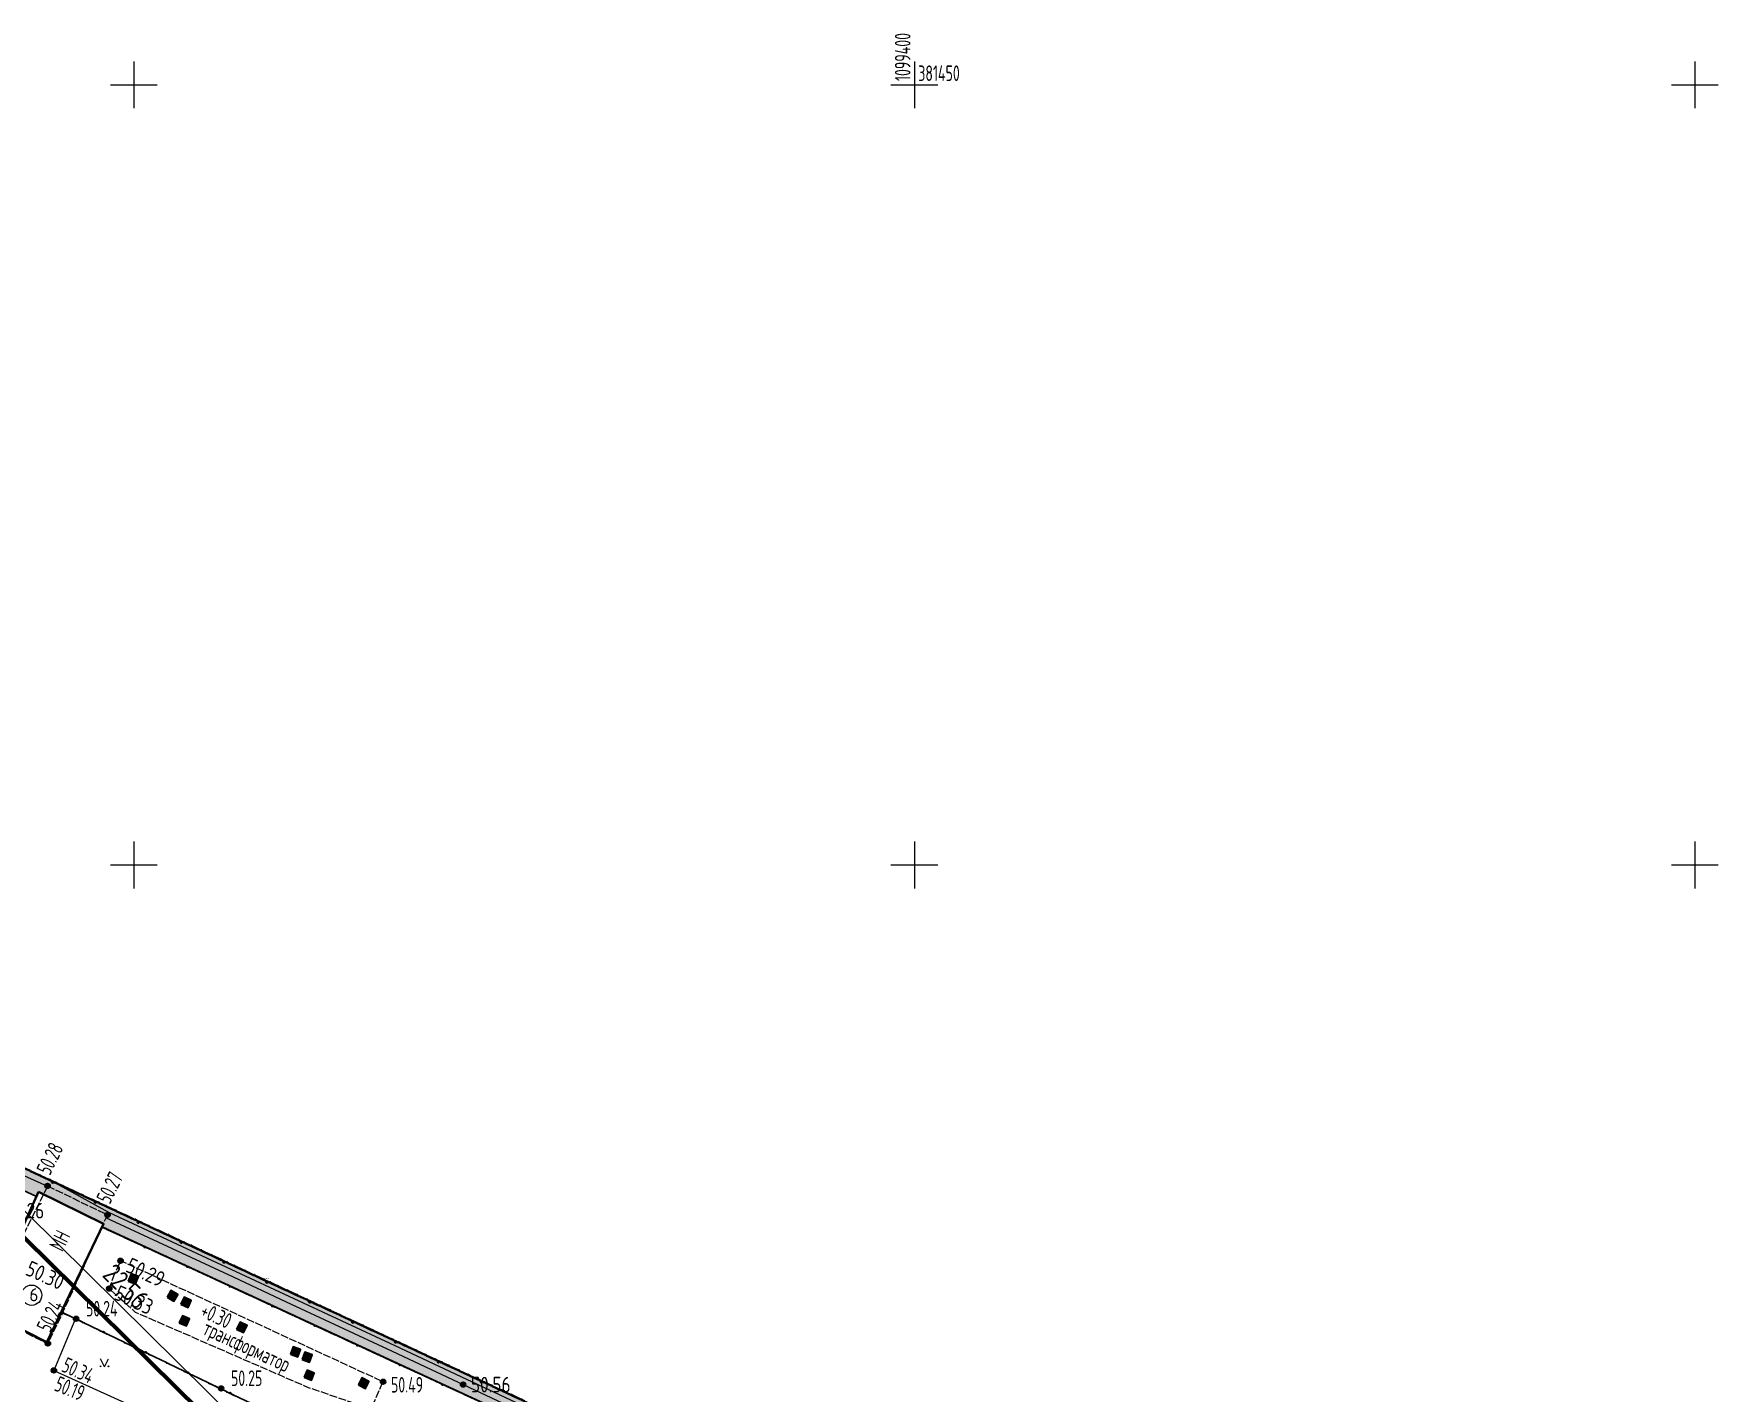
# Model space of a CAD drawing. Extents: x 1098675 to 1099684, y 381052 to 381453.
# Drawn here: x 1099343.6 to 1099451.5, y 381366.1 to 381453.3 of the extents above; entities that cross this region are included whole.
import ezdxf
from ezdxf.enums import TextEntityAlignment as Align

# ---------------------------------------------------------------- set-up
doc = ezdxf.new("R2010")
doc.units = 0
doc.header["$MEASUREMENT"] = 0
doc.header["$PDMODE"] = 34
doc.header["$PDSIZE"] = -1
doc.linetypes.add('500_13', pattern=[1, 1, 0])
doc.linetypes.add('Территория ПС Мелитопольская$0$GOST2.303 5', pattern=[24, 20, -1.5, 1, -1.5])
doc.layers.get('0').update_dxf_attribs({"linetype": 'CONTINUOUS', "lineweight": 0})
doc.layers.get('Defpoints').update_dxf_attribs({"color": 252, "linetype": 'CONTINUOUS'})
for name, color, linetype in [('С_ВЫСОТА', 252, 'CONTINUOUS'), ('Территория ПС Мелитопольская$0$0.1 Здание и сооружение (сущ.)', 7, 'CONTINUOUS'), ('Территория ПС Мелитопольская$0$0.4 Тропа обхода', 8, 'CONTINUOUS'), ('Территория ПС Мелитопольская$0$3_Осевая', 3, 'Территория ПС Мелитопольская$0$GOST2.303 5'), ('Территория ПС Мелитопольская$0$5_Заштрих', 6, 'CONTINUOUS')]:
    doc.layers.add(name, color=color, linetype=linetype)
for name, color, linetype, lineweight in [('Съемка', 253, 'CONTINUOUS', 20), ('Территория ПС Мелитопольская$0$0.2 Внешнее ограждение', 5, 'CONTINUOUS', 40), ('Тропа обхода предв.', 7, 'CONTINUOUS', 0)]:
    doc.layers.add(name, color=color, linetype=linetype, lineweight=lineweight)
doc.layers.add('Территория ПС Мелитопольская$0$0.3 Внутреннее ограждение', color=7, linetype='CONTINUOUS', true_color=0x93278f)
doc.styles.add('F2', font='GOST2304A.ttf', dxfattribs={"height": 0.001206})
doc.styles.add('GOST 2.304', font='GOST2304A.ttf', dxfattribs={"height": 1.25})
doc.styles.add('TOPO_D431', font='GOST2304A.ttf')
doc.styles.add('txt', font='GOST2304A.ttf')
doc.styles.add('ГОСТ', font='GOST2304A.ttf', dxfattribs={"height": 2.5})
doc.styles.add('Территория ПС Мелитопольская$0$Standard', font='GOST2304A.ttf')
doc.linetypes.add('ЗАБ ЖБ^1^', pattern='A,4,["|",txt,S=0.8,R=0,X=0,Y=0],4', length=8)
doc.linetypes.add('ЗАБбетКР^1', pattern='A,2,-0.498,0,[133,ltypeshp.shx,S=0.04,R=0,X=-0.04,Y=0],-0.001,[133,ltypeshp.shx,S=0.08,R=0,X=-0.08,Y=0],-0.001,[133,ltypeshp.shx,S=0.5,R=0,X=-0.5,Y=0],-0.001,["|",txt,S=0.5,R=0,X=0,Y=0.5],-0.499,2', length=5)
doc.dimstyles.new('ISO-25', dxfattribs={"dimtxt": 1.5, "dimasz": 1.5, "dimexe": 1.25, "dimexo": 0, "dimtad": 1, "dimtxsty": 'TOPO_D431', "dimcen": 2.5, "dimazin": 0, "dimtfac": 1, "dimtmove": 0, "dimatfit": 3, "dimfxl": 1, "dimarcsym": 0})

# ---------------------------------------------------------------- blocks, each defined once
blk = doc.blocks.new('Территория ПС Мелитопольская$0$Панель_Н3030_150_сбоку')
for p, q in [((5, 0), (10, 0)), ((5, 0), (5, -185)), ((10, 0), (10, -185)), ((5, -265), (5, -885)), ((5, -965), (5, -1585)), ((7, -190), (34, -223)), ((34, -227), (7, -260)), ((7, -890), (34, -923)), ((34, -927), (7, -960)), ((10, -265), (10, -885)), ((10, -965), (10, -1585)), ((38, -220), (11, -187)), ((11, -263), (38, -230)), ((38, -920), (11, -887)), ((11, -963), (38, -930)), ((5, -1665), (5, -2285)), ((7, -1590), (34, -1623)), ((34, -1627), (7, -1660)), ((10, -1665), (10, -2285)), ((38, -1620), (11, -1587)), ((11, -1663), (38, -1630)), ((5, -2365), (5, -2785)), ((5, -2865), (5, -3030)), ((5, -3030), (10, -3030)), ((7, -2290), (34, -2323)), ((34, -2327), (7, -2360)), ((7, -2790), (34, -2823)), ((34, -2827), (7, -2860)), ((10, -2365), (10, -2785)), ((10, -2865), (10, -3030)), ((38, -2320), (11, -2287)), ((11, -2363), (38, -2330)), ((38, -2820), (11, -2787)), ((11, -2863), (38, -2830))]:
    blk.add_line(p, q)
for centre in [(3, -25), (3, -175), (3, -275), (3, -425), (3, -575), (3, -725), (3, -875), (3, -975), (33, -225), (33, -925), (3, -1125), (3, -1275), (3, -1425), (3, -1575), (3, -1675), (3, -1825), (3, -1975), (3, -2125), (33, -1625), (3, -2275), (3, -2375), (3, -2525), (3, -2675), (3, -2775), (3, -2875), (3, -3025), (33, -2325), (33, -2825)]:
    blk.add_circle(centre, 2.5)
for centre, radius, start, end in [((13, -185), 7.5, 180, 219.48602), ((13, -265), 7.5, 140.51398, 180), ((13, -885), 7.5, 180, 219.48602), ((13, -965), 7.5, 140.51398, 180), ((13, -185), 2.5, 180, 219.48602), ((13, -265), 2.5, 140.51398, 180), ((13, -885), 2.5, 180, 219.48602), ((13, -965), 2.5, 140.51398, 180), ((33, -225), 7.5, 320.51398, 39.486), ((33, -925), 7.5, 320.51398, 39.486), ((13, -1585), 7.5, 180, 219.48602), ((13, -1665), 7.5, 140.51398, 180), ((13, -1585), 2.5, 180, 219.48602), ((13, -1665), 2.5, 140.51398, 180), ((33, -1625), 7.5, 320.51398, 39.486), ((13, -2285), 7.5, 180, 219.48602), ((13, -2365), 7.5, 140.51398, 180), ((13, -2785), 7.5, 180, 219.48602), ((13, -2865), 7.5, 140.51398, 180), ((13, -2285), 2.5, 180, 219.48602), ((13, -2365), 2.5, 140.51398, 180), ((13, -2785), 2.5, 180, 219.48602), ((13, -2865), 2.5, 140.51398, 180), ((33, -2325), 7.5, 320.51398, 39.486), ((33, -2825), 7.5, 320.51398, 39.486)]:
    blk.add_arc(centre, radius, start, end)
blk = doc.blocks.new('*U75')
at = {"layer": 'Территория ПС Мелитопольская$0$5_Заштрих'}
h = blk.add_hatch(dxfattribs=at)
h.set_pattern_fill('ANSI31', color=256)
h.set_pattern_definition([(45, (-3717.2358, -503.4625), (-2.245064, 2.245064), [])])
edge = h.paths.add_edge_path()
edge.add_line((-40, 34), (-40, -34))
edge.add_arc((-34, -34), 6, 180, 270)
edge.add_line((-34, -40), (34, -40))
edge.add_arc((34, -34), 6, 270, 360)
edge.add_line((40, -34), (40, 34))
edge.add_arc((34, 34), 6, 0, 90)
edge.add_line((34, 40), (-34, 40))
edge.add_arc((-34, 34), 6, 90, 180)
edge = h.paths.add_edge_path(flags=16)
edge.add_line((-37, 34), (-37, -34))
edge.add_arc((-34, -34), 3, 180, 270)
edge.add_line((-34, -37), (34, -37))
edge.add_arc((34, -34), 3, 270, 360)
edge.add_line((37, -34), (37, 34))
edge.add_arc((34, 34), 3, 360, 450)
edge.add_line((34, 37), (-34, 37))
edge.add_arc((-34, 34), 3, 90, 180)
for points in [[(34, 40), (-34, 40, 0.4142136), (-40, 34), (-40, -34, 0.4142136), (-34, -40), (34, -40, 0.4142136), (40, -34), (40, 34, 0.4142136)], [(34, 37), (-34, 37, 0.4142136), (-37, 34), (-37, -34, 0.4142136), (-34, -37), (34, -37, 0.4142136), (37, -34), (37, 34, 0.4142136)]]:
    blk.add_lwpolyline(points, format="xyb", close=True)
at = {"layer": 'Территория ПС Мелитопольская$0$3_Осевая'}
for p, q in [((-80, 0), (80, 0)), ((0, -80), (0, 80))]:
    blk.add_line(p, q, dxfattribs=at)
at = {"style": 'Территория ПС Мелитопольская$0$Standard', "flags": 9}
for tag, p in [('НАИМЕНОВАНИЕ', (71, -97)), ('ЕД.ИЗМ', (71, -177))]:
    blk.add_attdef(tag, p, '', height=50, dxfattribs=at)
blk = doc.blocks.new('*U51')
at = {"xscale": -1}
for name, p, rotation in [('Территория ПС Мелитопольская$0$Панель_Н3030_150_сбоку', (92077, -38996), 247.0549571256923), ('*U75', (92063, -39028), 157.0549571256924), ('Территория ПС Мелитопольская$0$Панель_Н3030_150_сбоку', (94867, -40177), 247.0549571256923), ('*U75', (94853, -40209), 157.0549571256924), ('Территория ПС Мелитопольская$0$Панель_Н3030_150_сбоку', (97657, -41358), 247.0549571256923), ('*U75', (97644, -41390), 157.0549571256924), ('Территория ПС Мелитопольская$0$Панель_Н3030_150_сбоку', (100448, -42539), 247.0549571256923), ('*U75', (100434, -42571), 157.0549571256924), ('Территория ПС Мелитопольская$0$Панель_Н3030_150_сбоку', (103238, -43720), 247.0549571256923), ('*U75', (103224, -43753), 157.0549571256924), ('Территория ПС Мелитопольская$0$Панель_Н3030_150_сбоку', (106028, -44902), 247.0549571256923), ('*U75', (106014, -44934), 157.0549571256924), ('Территория ПС Мелитопольская$0$Панель_Н3030_150_сбоку', (108818, -46083), 247.0549571256923), ('*U75', (108805, -46115), 157.0549571256924), ('Территория ПС Мелитопольская$0$Панель_Н3030_150_сбоку', (111609, -47264), 247.0549571256923), ('*U75', (111595, -47296), 157.0549571256924), ('Территория ПС Мелитопольская$0$Панель_Н3030_150_сбоку', (114399, -48445), 247.0549571256923), ('*U75', (114385, -48478), 157.0549571256924), ('Территория ПС Мелитопольская$0$Панель_Н3030_150_сбоку', (117189, -49627), 247.0549571256923), ('*U75', (117175, -49659), 157.0549571256924), ('Территория ПС Мелитопольская$0$Панель_Н3030_150_сбоку', (119979, -50808), 247.0549571256923), ('*U75', (119966, -50840), 157.0549571256924), ('Территория ПС Мелитопольская$0$Панель_Н3030_150_сбоку', (122770, -51989), 247.0549571256923)]:
    blk.add_blockref(name, p, dxfattribs=dict(at, rotation=rotation))
blk = doc.blocks.new('*U100')
at = {"layer": 'Территория ПС Мелитопольская$0$5_Заштрих'}
h = blk.add_hatch(dxfattribs=at)
h.set_pattern_fill('ANSI31', color=256)
h.set_pattern_definition([(45, (-3707.2358, -503.4625), (-2.245064, 2.245064), [])])
edge = h.paths.add_edge_path()
edge.add_line((-20, 27), (-20, -27))
edge.add_arc((-17, -27), 3, 180, 270)
edge.add_line((-17, -30), (17, -30))
edge.add_arc((17, -27), 3, 270, 360)
edge.add_line((20, -27), (20, 27))
edge.add_arc((17, 27), 3, 360, 450)
edge.add_line((17, 30), (-17, 30))
edge.add_arc((-17, 27), 3, 89.99789, 180.00211)
edge = h.paths.add_edge_path(flags=16)
edge.add_line((-18, 27), (-18, -27))
edge.add_arc((-17, -27), 1.5, 180, 270)
edge.add_line((-17, -28), (17, -28))
edge.add_arc((17, -27), 1.5, 270, 360)
edge.add_line((19, -27), (19, 27))
edge.add_arc((17, 27), 1.5, 360, 450)
edge.add_line((17, 29), (-17, 29))
edge.add_arc((-17, 27), 1.5, 90, 180)
for points in [[(-17, -30), (17, -30, 0.4142136), (20, -27), (20, 27, 0.4142136), (17, 30), (-17, 30, 0.4142136), (-20, 27), (-20, -27, 0.4142136)], [(-17, -28), (17, -28, 0.4142136), (19, -27), (19, 27, 0.4142136), (17, 29), (-17, 29, 0.4142136), (-18, 27), (-18, -27, 0.4142136)]]:
    blk.add_lwpolyline(points, format="xyb", close=True)
at = {"layer": 'Территория ПС Мелитопольская$0$3_Осевая'}
for p, q in [((-20, 0), (20, 0)), ((0, -30), (0, 30))]:
    blk.add_line(p, q, dxfattribs=at)
blk = doc.blocks.new('Территория ПС Мелитопольская$0$3D Панель ограждения L3030')
for p, q in [((5, -185), (5, 0)), ((5, 0), (10, 0)), ((5, -1460), (5, -265)), ((7, -190), (34, -223)), ((34, -227), (7, -260)), ((10, -185), (10, 0)), ((10, -1461), (10, -265)), ((38, -220), (11, -187)), ((11, -263), (38, -230)), ((34, -223), (38, -220)), ((34, -227), (38, -230)), ((5, -1540), (5, -2735)), ((34, -1498), (7, -1465)), ((7, -1535), (34, -1502)), ((10, -1540), (10, -2735)), ((11, -1462), (38, -1495)), ((38, -1505), (11, -1538)), ((34, -1498), (38, -1495)), ((34, -1502), (38, -1505)), ((5, -2815), (5, -3000)), ((5, -3000), (10, -3000)), ((34, -2773), (7, -2740)), ((7, -2810), (34, -2777)), ((10, -2815), (10, -3000)), ((11, -2737), (38, -2770)), ((38, -2780), (11, -2813)), ((34, -2773), (38, -2770)), ((34, -2777), (38, -2780))]:
    blk.add_line(p, q)
for centre in [(3, -25), (3, -175), (3, -275), (3, -425), (3, -575), (3, -725), (3, -825), (3, -975), (33, -225), (3, -1125), (3, -1275), (3, -1375), (3, -1450), (3, -1550), (3, -1625), (3, -1725), (3, -1875), (3, -2025), (33, -1500), (3, -2175), (3, -2275), (3, -2425), (3, -2575), (3, -2725), (3, -2825), (3, -2975), (33, -2775)]:
    blk.add_circle(centre, 2.5)
for centre, radius, start, end in [((13, -185), 7.5, 180, 219.48602), ((13, -265), 7.5, 140.51398, 180), ((13, -185), 2.5, 180, 219.48602), ((13, -265), 2.5, 140.51398, 180), ((33, -225), 2.5, 320.51398, 39.48602), ((33, -225), 7.5, 320.51398, 39.486), ((13, -1460), 7.5, 180, 219.48602), ((13, -1540), 7.5, 140.51398, 180), ((13, -1460), 2.5, 180, 219.48602), ((13, -1540), 2.5, 140.51398, 180), ((33, -1500), 2.5, 320.51398, 39.48602), ((33, -1500), 7.5, 320.514, 39.48602), ((13, -2735), 7.5, 180, 219.48602), ((13, -2815), 7.5, 140.51398, 180), ((13, -2735), 2.5, 180, 219.48602), ((13, -2815), 2.5, 140.51398, 180), ((33, -2775), 2.5, 320.51398, 39.48602), ((33, -2775), 7.5, 320.514, 39.48602)]:
    blk.add_arc(centre, radius, start, end)
blk = doc.blocks.new('*U92')
at = {"rotation": 246.2833162278304}
for name, p in [('*U100', (8, 23)), ('Территория ПС Мелитопольская$0$3D Панель ограждения L3030', (2749, -1197)), ('*U100', (2755, -1183)), ('Территория ПС Мелитопольская$0$3D Панель ограждения L3030', (5495, -2404)), ('*U100', (5501, -2390)), ('Территория ПС Мелитопольская$0$3D Панель ограждения L3030', (8242, -3610)), ('*U100', (8248, -3597)), ('Территория ПС Мелитопольская$0$3D Панель ограждения L3030', (10989, -4817)), ('*U100', (10995, -4803)), ('Территория ПС Мелитопольская$0$3D Панель ограждения L3030', (13735, -6024)), ('*U100', (13741, -6010)), ('Территория ПС Мелитопольская$0$3D Панель ограждения L3030', (16482, -7230))]:
    blk.add_blockref(name, p, dxfattribs=at)
blk = doc.blocks.new('*U96')
at = {"xscale": -1, "rotation": 247.2249044398187}
for name, p in [('*U100', (-8, -23)), ('Территория ПС Мелитопольская$0$3D Панель ограждения L3030', (2764, -1171)), ('*U100', (2758, -1185)), ('Территория ПС Мелитопольская$0$3D Панель ограждения L3030', (5530, -2332)), ('*U100', (5524, -2346)), ('Территория ПС Мелитопольская$0$3D Панель ограждения L3030', (8296, -3494)), ('*U100', (8291, -3507)), ('Территория ПС Мелитопольская$0$3D Панель ограждения L3030', (11062, -4655)), ('*U100', (11057, -4669)), ('Территория ПС Мелитопольская$0$3D Панель ограждения L3030', (13829, -5816)), ('*U100', (13823, -5830)), ('Территория ПС Мелитопольская$0$3D Панель ограждения L3030', (16595, -6978)), ('*U100', (16589, -6992)), ('Территория ПС Мелитопольская$0$3D Панель ограждения L3030', (19361, -8139)), ('*U100', (19355, -8153)), ('Территория ПС Мелитопольская$0$3D Панель ограждения L3030', (22127, -9300)), ('*U100', (22121, -9314)), ('Территория ПС Мелитопольская$0$3D Панель ограждения L3030', (24893, -10462))]:
    blk.add_blockref(name, p, dxfattribs=at)
blk = doc.blocks.new('Территория ПС Мелитопольская')
at = {"layer": 'Территория ПС Мелитопольская$0$0.4 Тропа обхода', "transparency": 33554534}
h = blk.add_hatch(color=256, dxfattribs=at)
h.dxf.hatch_style = 1
h.paths.add_polyline_path([(729104, 602832), (729225, 603130), (733466, 601233), (733380, 601036), (762579, 588771), (774045, 583823), (773675, 582825), (784155, 578208), (783870, 577056), (802583, 568921), (804433, 560231), (805151, 559888), (804505, 558535), (805975, 557904), (806369, 558822), (803976, 570060), (785748, 577984), (786028, 579117), (776266, 583536), (776626, 584530), (770978, 586532), (638012, 642832), (586836, 526190), (607888, 516968), (608530, 518433), (588945, 527013), (638843, 640743)])
blk.add_circle((729026, 596498), 650)
at = {"layer": 'Территория ПС Мелитопольская$0$0.1 Здание и сооружение (сущ.)', "color": 146, "lineweight": 35, "true_color": 0x105689}
blk.add_lwpolyline([(729225, 603130), (726074, 595399), (730112, 593536), (733466, 601233), (729225, 603130)], dxfattribs=at)
at = {"layer": 'Территория ПС Мелитопольская$0$0.4 Тропа обхода'}
for points in [[(729104, 602832), (638843, 640743), (588945, 527013), (608530, 518433), (607888, 516968), (586836, 526190), (638012, 642832), (770978, 586532), (776626, 584530), (776266, 583536), (786028, 579117), (785748, 577984), (803976, 570060), (806369, 558822), (805975, 557904), (804505, 558535)], [(804433, 560231), (802583, 568921), (783870, 577056), (784155, 578208), (773675, 582824), (774045, 583823), (762579, 588771), (733380, 601036)]]:
    blk.add_lwpolyline(points, dxfattribs=at)
at = {"layer": 'Территория ПС Мелитопольская$0$0.2 Внешнее ограждение'}
blk.add_blockref('*U51', (638049, 642817), dxfattribs=at)
at = {"layer": 'Территория ПС Мелитопольская$0$0.3 Внутреннее ограждение'}
for name, p in [('*U96', (733397, 601018)), ('*U92', (730975, 595488))]:
    blk.add_blockref(name, p, dxfattribs=at)
at = {"insert": (728883, 596956), "char_height": 840.74, "attachment_point": 1, "style": 'Территория ПС Мелитопольская$0$Standard'}
blk.add_mtext_dynamic_manual_height_columns('{\\fGOST type B|b0|i0|c0|p2;6}', width=1745.61, gutter_width=4204, heights=[0], dxfattribs=at)
blk = doc.blocks.new('Съемка')
at = {"layer": 'Съемка', "linetype": 'Continuous', "lineweight": -2}
h = blk.add_hatch(color=8, dxfattribs=at)
h.dxf.hatch_style = 1
edge = h.paths.add_edge_path()
edge.add_arc((1099344.47, 381379.43), 0.15, 0, 360)
h = blk.add_hatch(color=8, dxfattribs=at)
h.dxf.hatch_style = 1
edge = h.paths.add_edge_path()
edge.add_arc((1099344.47, 381379.43), 0.15, 0, 360)
h = blk.add_hatch(color=8, dxfattribs=at)
h.dxf.hatch_style = 1
edge = h.paths.add_edge_path()
edge.add_arc((1099348.32, 381377.57), 0.15, 0, 360)
h = blk.add_hatch(color=8, dxfattribs=at)
h.dxf.hatch_style = 1
edge = h.paths.add_edge_path()
edge.add_arc((1099348.32, 381377.57), 0.15, 0, 360)
h = blk.add_hatch(color=8, dxfattribs=at)
h.dxf.hatch_style = 1
edge = h.paths.add_edge_path()
edge.add_arc((1099349.15, 381374.63), 0.15, 0, 360)
at = {"layer": 'Съемка', "linetype": 'Continuous', "lineweight": -2, "true_color": 0xffffff}
h = blk.add_hatch(color=7, dxfattribs=at)
h.dxf.hatch_style = 1
h.paths.add_polyline_path([(1099349.64, 381373.33), (1099350.1, 381373.15), (1099350.29, 381373.61), (1099349.83, 381373.8)])
at = {"layer": 'Съемка', "linetype": 'Continuous', "lineweight": -2}
h = blk.add_hatch(color=8, dxfattribs=at)
h.dxf.hatch_style = 1
edge = h.paths.add_edge_path()
edge.add_arc((1099348.42, 381372.85), 0.15, 0, 360)
h = blk.add_hatch(color=8, dxfattribs=at)
edge = h.paths.add_edge_path()
edge.add_arc((1099349.96, 381373.47), 0.05, -22.0093, 337.9907)
at = {"layer": 'Съемка', "linetype": 'Continuous', "lineweight": -2, "true_color": 0xffffff}
h = blk.add_hatch(color=7, dxfattribs=at)
h.dxf.hatch_style = 1
h.paths.add_polyline_path([(1099352.13, 381372.29), (1099352.56, 381372.04), (1099352.81, 381372.47), (1099352.37, 381372.72)])
at = {"layer": 'Съемка', "linetype": 'Continuous', "lineweight": -2}
h = blk.add_hatch(color=8, dxfattribs=at)
edge = h.paths.add_edge_path()
edge.add_arc((1099352.47, 381372.38), 0.05, -29.6094, 330.3906)
at = {"layer": 'Съемка', "linetype": 'Continuous', "lineweight": -2, "true_color": 0xffffff}
h = blk.add_hatch(color=7, dxfattribs=at)
h.dxf.hatch_style = 1
h.paths.add_polyline_path([(1099353.01, 381371.84), (1099353.47, 381371.64), (1099353.67, 381372.09), (1099353.22, 381372.3)])
at = {"layer": 'Съемка', "linetype": 'Continuous', "lineweight": -2}
h = blk.add_hatch(color=8, dxfattribs=at)
edge = h.paths.add_edge_path()
edge.add_arc((1099353.34, 381371.97), 0.05, -24.6076, 335.3924)
h = blk.add_hatch(color=8, dxfattribs=at)
h.dxf.hatch_style = 1
edge = h.paths.add_edge_path()
edge.add_arc((1099346.3, 381370.91), 0.15, 0, 360)
h = blk.add_hatch(color=8, dxfattribs=at)
h.dxf.hatch_style = 1
edge = h.paths.add_edge_path()
edge.add_arc((1099346.3, 381370.91), 0.15, 0, 360)
at = {"layer": 'Съемка', "linetype": 'Continuous', "lineweight": -2, "true_color": 0xffffff}
h = blk.add_hatch(color=7, dxfattribs=at)
h.dxf.hatch_style = 1
h.paths.add_polyline_path([(1099352.91, 381370.66), (1099353.37, 381370.46), (1099353.57, 381370.91), (1099353.11, 381371.11)])
at = {"layer": 'Съемка', "linetype": 'Continuous', "lineweight": -2}
h = blk.add_hatch(color=8, dxfattribs=at)
edge = h.paths.add_edge_path()
edge.add_arc((1099353.24, 381370.78), 0.05, -23.4967, 336.5033)
at = {"layer": 'Съемка', "linetype": 'Continuous', "lineweight": -2, "true_color": 0xffffff}
h = blk.add_hatch(color=7, dxfattribs=at)
h.dxf.hatch_style = 1
h.paths.add_polyline_path([(1099356.58, 381370.25), (1099357.03, 381370.03), (1099357.25, 381370.48), (1099356.8, 381370.7)])
at = {"layer": 'Съемка', "linetype": 'Continuous', "lineweight": -2}
h = blk.add_hatch(color=8, dxfattribs=at)
edge = h.paths.add_edge_path()
edge.add_arc((1099356.91, 381370.36), 0.05, -26.3356, 333.6644)
h = blk.add_hatch(color=8, dxfattribs=at)
h.dxf.hatch_style = 1
edge = h.paths.add_edge_path()
edge.add_arc((1099344.49, 381369.33), 0.15, 0, 360)
h = blk.add_hatch(color=8, dxfattribs=at)
h.dxf.hatch_style = 1
edge = h.paths.add_edge_path()
edge.add_arc((1099344.49, 381369.33), 0.15, 0, 360)
at = {"layer": 'Съемка', "linetype": 'Continuous', "lineweight": -2, "true_color": 0xffffff}
h = blk.add_hatch(color=7, dxfattribs=at)
h.dxf.hatch_style = 1
h.paths.add_polyline_path([(1099360.03, 381368.64), (1099360.5, 381368.47), (1099360.67, 381368.94), (1099360.2, 381369.11)])
at = {"layer": 'Съемка', "linetype": 'Continuous', "lineweight": -2}
h = blk.add_hatch(color=8, dxfattribs=at)
edge = h.paths.add_edge_path()
edge.add_arc((1099360.35, 381368.79), 0.05, -20.2171, 339.7829)
at = {"layer": 'Съемка', "linetype": 'Continuous', "lineweight": -2, "true_color": 0xffffff}
h = blk.add_hatch(color=7, dxfattribs=at)
h.dxf.hatch_style = 1
h.paths.add_polyline_path([(1099360.78, 381368.29), (1099361.25, 381368.12), (1099361.42, 381368.59), (1099360.95, 381368.76)])
at = {"layer": 'Съемка', "linetype": 'Continuous', "lineweight": -2}
h = blk.add_hatch(color=8, dxfattribs=at)
edge = h.paths.add_edge_path()
edge.add_arc((1099361.1, 381368.44), 0.05, -20.0696, 339.9304)
h = blk.add_hatch(color=8, dxfattribs=at)
h.dxf.hatch_style = 1
edge = h.paths.add_edge_path()
edge.add_arc((1099344.88, 381367.6), 0.15, 0, 360)
at = {"layer": 'Съемка'}
h = blk.add_hatch(color=8, dxfattribs=at)
edge = h.paths.add_edge_path()
edge.add_arc((1099347.87, 381367.86), 0.025, 0, 360)
h = blk.add_hatch(color=8, dxfattribs=at)
edge = h.paths.add_edge_path()
edge.add_arc((1099348.37, 381367.86), 0.025, 0, 360)
at = {"layer": 'Съемка', "linetype": 'Continuous', "lineweight": -2, "true_color": 0xffffff}
h = blk.add_hatch(color=7, dxfattribs=at)
h.dxf.hatch_style = 1
h.paths.add_polyline_path([(1099360.91, 381367.16), (1099361.37, 381366.97), (1099361.56, 381367.42), (1099361.1, 381367.62)])
at = {"layer": 'Съемка', "linetype": 'Continuous', "lineweight": -2}
h = blk.add_hatch(color=8, dxfattribs=at)
edge = h.paths.add_edge_path()
edge.add_arc((1099361.24, 381367.29), 0.05, -23.3416, 336.6584)
at = {"layer": 'Съемка', "linetype": 'Continuous', "lineweight": -2, "true_color": 0xffffff}
h = blk.add_hatch(color=7, dxfattribs=at)
h.dxf.hatch_style = 1
h.paths.add_polyline_path([(1099364.38, 381366.68), (1099364.83, 381366.45), (1099365.06, 381366.89), (1099364.61, 381367.12)])
at = {"layer": 'Съемка', "linetype": 'Continuous', "lineweight": -2}
h = blk.add_hatch(color=8, dxfattribs=at)
h.dxf.hatch_style = 1
edge = h.paths.add_edge_path()
edge.add_arc((1099355.59, 381366.45), 0.15, 0, 360)
h = blk.add_hatch(color=8, dxfattribs=at)
h.dxf.hatch_style = 1
edge = h.paths.add_edge_path()
edge.add_arc((1099355.59, 381366.45), 0.15, 0, 360)
h = blk.add_hatch(color=8, dxfattribs=at)
edge = h.paths.add_edge_path()
edge.add_arc((1099364.72, 381366.78), 0.05, -27.5456, 332.4544)
h = blk.add_hatch(color=8, dxfattribs=at)
h.dxf.hatch_style = 1
edge = h.paths.add_edge_path()
edge.add_arc((1099365.96, 381366.87), 0.15, 0, 360)
h = blk.add_hatch(color=8, dxfattribs=at)
h.dxf.hatch_style = 1
edge = h.paths.add_edge_path()
edge.add_arc((1099371.09, 381366.69), 0.15, 0, 360)
at = {"layer": 'Съемка', "color": 8, "linetype": 'Continuous', "lineweight": 20, "flags": 128}
for points in [[(1099350, 381451.5), (1099350, 381448.5)], [(1099400, 381451.5), (1099400, 381448.5)], [(1099400, 381451.5), (1099400, 381448.5)], [(1099450, 381451.5), (1099450, 381448.5)], [(1099348.5, 381450), (1099351.5, 381450)], [(1099398.5, 381450), (1099401.5, 381450)], [(1099398.5, 381450), (1099401.5, 381450)], [(1099448.5, 381450), (1099451.5, 381450)], [(1099291.98, 381376.13), (1099282.73, 381395.12), (1099280.69, 381403.03), (1099283.19, 381406.77), (1099321.59, 381390.04), (1099329.08, 381386.77), (1099332.47, 381385.29), (1099344.76, 381379.73), (1099348.38, 381377.74)], [(1099350, 381401.5), (1099350, 381398.5)], [(1099400, 381401.5), (1099400, 381398.5)], [(1099450, 381401.5), (1099450, 381398.5)], [(1099348.5, 381400), (1099351.5, 381400)], [(1099398.5, 381400), (1099401.5, 381400)], [(1099448.5, 381400), (1099451.5, 381400)]]:
    blk.add_lwpolyline(points, dxfattribs=at)
at = {"layer": 'Съемка', "color": 8, "linetype": 'Continuous', "lineweight": 20}
blk.add_lwpolyline([(1099353.97, 381359.28), (1099355.85, 381363.4), (1099339.8, 381379.24), (1099321.2, 381387.75), (1099296.21, 381399.28), (1099273.69, 381409.52), (1099250.46, 381366.99), (1099263.5, 381360.32), (1099266.57, 381358.98)], dxfattribs=at)
at = {"layer": 'Съемка', "color": 8, "linetype": 'ЗАБ ЖБ^1^', "lineweight": 0, "ltscale": 0.5, "flags": 128}
for points in [[(1099292.35, 381376.29), (1099283.1, 381395.25), (1099281.12, 381402.96), (1099283.34, 381406.27), (1099321.43, 381389.67), (1099328.92, 381386.41), (1099332.31, 381384.93), (1099335.67, 381383.36), (1099344.47, 381379.42)], [(1099348.22, 381377.38), (1099356.37, 381373.59), (1099359.76, 381371.99), (1099366.55, 381368.83), (1099373.96, 381365.35), (1099378.18, 381363.32), (1099381.31, 381361.85), (1099390.68, 381357.37), (1099395.65, 381354.92)]]:
    blk.add_lwpolyline(points, dxfattribs=at)
at = {"layer": 'Съемка', "color": 8, "linetype": '500_13', "lineweight": 20, "ltscale": 0.5, "flags": 128}
blk.add_lwpolyline([(1099344.47, 381379.42), (1099340.45, 381371.31), (1099344.48, 381369.31), (1099345.43, 381371.26), (1099348.3, 381377.56), (1099344.47, 381379.42)], dxfattribs=at)
at = {"layer": 'Съемка', "color": 8, "lineweight": 0, "flags": 128}
blk.add_lwpolyline([(1099348.38, 381377.74), (1099356.54, 381373.95), (1099359.93, 381372.35), (1099366.72, 381369.19), (1099374.13, 381365.71), (1099378.35, 381363.68), (1099381.48, 381362.21), (1099390.85, 381357.73), (1099395.65, 381355.37)], dxfattribs=at)
at = {"layer": 'Съемка', "color": 8, "linetype": '500_13', "ltscale": 0.5, "flags": 128}
blk.add_lwpolyline([(1099348.76, 381373.81), (1099348.42, 381372.85), (1099350.08, 381371.34), (1099361.17, 381366.51), (1099365.2, 381365.14), (1099365.96, 381366.87), (1099349.15, 381374.63), (1099348.76, 381373.81)], dxfattribs=at)
at = {"layer": 'Съемка', "color": 8, "linetype": 'Continuous', "lineweight": -2}
for points in [[(1099349.64, 381373.33), (1099350.1, 381373.15), (1099350.29, 381373.61), (1099349.83, 381373.8)], [(1099352.13, 381372.29), (1099352.56, 381372.04), (1099352.81, 381372.47), (1099352.37, 381372.72)], [(1099353.01, 381371.84), (1099353.47, 381371.64), (1099353.67, 381372.09), (1099353.22, 381372.3)], [(1099352.91, 381370.66), (1099353.37, 381370.46), (1099353.57, 381370.91), (1099353.11, 381371.11)], [(1099356.58, 381370.25), (1099357.03, 381370.03), (1099357.25, 381370.48), (1099356.8, 381370.7)], [(1099360.03, 381368.64), (1099360.5, 381368.47), (1099360.67, 381368.94), (1099360.2, 381369.11)], [(1099360.78, 381368.29), (1099361.25, 381368.12), (1099361.42, 381368.59), (1099360.95, 381368.76)], [(1099360.91, 381367.16), (1099361.37, 381366.97), (1099361.56, 381367.42), (1099361.1, 381367.62)], [(1099364.38, 381366.68), (1099364.83, 381366.45), (1099365.06, 381366.89), (1099364.61, 381367.12)]]:
    blk.add_lwpolyline(points, close=True, dxfattribs=at)
at = {"layer": 'Съемка', "color": 8, "linetype": 'Continuous', "lineweight": 20}
blk.add_lwpolyline([(1099358.44, 381371.31, 0, 0, 0), (1099357.95, 381370.6, 0, 0, 0), (1099358.58, 381370.59, 0, 0, 0), (1099358.1, 381369.87, 0.25, 0, 0), (1099357.94, 381369.62, 0, 0, 0)], format="xyseb", dxfattribs=at)
at = {"layer": 'Съемка', "color": 8, "linetype": 'Continuous', "ltscale": 0.5}
blk.add_lwpolyline([(1099345.43, 381371.26), (1099346.26, 381370.92), (1099344.88, 381367.6), (1099352.6, 381364.1), (1099365.57, 381358.29), (1099389.67, 381347.68), (1099406.71, 381338.94), (1099419.09, 381332.62)], dxfattribs=at)
at = {"layer": 'Съемка', "color": 8, "linetype": 'ЗАБбетКР^1', "ltscale": 0.5, "flags": 128}
blk.add_lwpolyline([(1099346.26, 381370.92), (1099355.58, 381366.43), (1099369.08, 381360.04)], dxfattribs=at)
at = {"layer": 'Съемка', "color": 8, "linetype": 'Continuous', "lineweight": 9, "flags": 128}
for points in [[(1099348.12, 381367.84), (1099347.87, 381368.34)], [(1099348.12, 381367.84), (1099348.37, 381368.34)]]:
    blk.add_lwpolyline(points, dxfattribs=at)
at = {"layer": 'Съемка', "color": 8, "linetype": 'Continuous', "lineweight": -2}
for centre in [(1099344.47, 381379.43), (1099344.47, 381379.43), (1099348.32, 381377.57), (1099348.32, 381377.57), (1099349.15, 381374.63), (1099348.42, 381372.85), (1099346.3, 381370.91), (1099346.3, 381370.91), (1099344.49, 381369.33), (1099344.49, 381369.33), (1099344.88, 381367.6), (1099355.59, 381366.45), (1099355.59, 381366.45), (1099365.96, 381366.87), (1099371.09, 381366.69)]:
    blk.add_circle(centre, 0.15, dxfattribs=at)
at = {"layer": 'Съемка', "color": 8, "linetype": 'Continuous', "lineweight": 0}
for centre in [(1099347.87, 381367.86), (1099348.37, 381367.86)]:
    blk.add_circle(centre, 0.025, dxfattribs=at)
at = {"layer": 'Съемка', "color": 8, "linetype": 'Continuous', "lineweight": 20, "style": 'ГОСТ', "width": 0.8}
blk.add_text('1099400', height=1, rotation=90, dxfattribs=at).set_placement((1099399.75, 381450.25))
blk.add_text('381450', height=1, dxfattribs=at).set_placement((1099400.25, 381450.25))
at = {"layer": 'Съемка', "color": 8, "lineweight": 30, "style": 'ГОСТ', "width": 0.8}
for s, p in [('50.28', (1099344.62, 381380.05)), ('50.27', (1099348.46, 381378.2)), ('50.24', (1099344.63, 381369.96))]:
    blk.add_text(s, height=1, rotation=63.6246, dxfattribs=at).set_placement(p)
at = {"layer": 'Съемка', "color": 8, "linetype": 'Continuous', "lineweight": 30, "style": 'ГОСТ'}
for s, p in [('50.26', (1099341.75, 381377.34)), ('50.56', (1099371.59, 381366.19))]:
    blk.add_text(s, height=1, dxfattribs=at).set_placement(p)
at = {"layer": 'Съемка', "color": 8, "linetype": '500_13', "lineweight": 20, "ltscale": 0.5, "style": 'ГОСТ', "width": 0.8}
for s, rotation, p in [('МН', 63.6, (1099345.25, 381375.92)), ('+0.30', 335.2051, (1099355.28, 381371.12)), ('трансформатор', 335.2051, (1099357.23, 381369.16))]:
    blk.add_text(s, height=1, rotation=rotation, dxfattribs=at).set_placement(p, align=Align.MIDDLE_CENTER)
at = {"layer": 'Съемка', "color": 8, "style": 'F2'}
blk.add_text('50.30', height=1, rotation=335.9112, dxfattribs=at).set_placement((1099344.32, 381373.7), align=Align.MIDDLE_CENTER)
at = {"layer": 'Съемка', "color": 8, "linetype": 'Continuous', "lineweight": 30, "style": 'ГОСТ'}
for s, p in [('50.29', (1099349.4, 381373.96)), ('50.33', (1099348.66, 381372.19))]:
    blk.add_text(s, height=1, rotation=335.2051, dxfattribs=at).set_placement(p)
at = {"layer": 'Съемка', "color": 8, "lineweight": 30, "style": 'ГОСТ', "width": 0.8}
for s, p in [('50.24', (1099346.93, 381371.06)), ('50.25', (1099356.22, 381366.6)), ('50.49', (1099366.47, 381366.18))]:
    blk.add_text(s, height=1, dxfattribs=at).set_placement(p)
at = {"layer": 'Съемка', "color": 8, "style": 'ГОСТ', "width": 0.8}
for s, rotation, p in [('50.34', 335.5, (1099346.43, 381367.6)), ('50.19', 337.7, (1099345.9, 381366.44))]:
    blk.add_text(s, height=1, rotation=rotation, dxfattribs=at).set_placement(p, align=Align.MIDDLE_CENTER)
blk = doc.blocks.new('_Oblique')
at = {"color": 0, "linetype": 'ByBlock', "lineweight": -2}
blk.add_line((-0.5, -0.5), (0.5, 0.5), dxfattribs=at)
blk = doc.blocks.new('*D326')
at = {"color": 0, "linetype": 'Continuous', "lineweight": -2, "transparency": 16777216}
for p, q in [((1099339.8, 381379.24), (1099341.03, 381380.48)), ((1099340.67, 381380.12), (1099356.71, 381364.26)), ((1099355.84, 381363.37), (1099357.07, 381364.61))]:
    blk.add_line(p, q, dxfattribs=at)
at = {"layer": 'Defpoints', "color": 0, "linetype": 'Continuous', "lineweight": 60, "transparency": 16777216}
for p in [(1099339.8, 381379.24), (1099356.71, 381364.26), (1099355.84, 381363.37)]:
    blk.add_point(p, dxfattribs=at)
at = {"color": 0, "linetype": 'Continuous', "lineweight": -2, "transparency": 16777216, "xscale": 0.5, "yscale": 0.5, "zscale": 0.5}
for p, rotation in [((1099340.67, 381380.12), 135.3108915467551), ((1099356.71, 381364.26), 315.3108915467551)]:
    blk.add_blockref('_Oblique', p, dxfattribs=dict(at, rotation=rotation))
at = {"color": 0, "linetype": 'Continuous', "lineweight": 20, "transparency": 16777216, "insert": (1099349.38, 381372.88), "char_height": 1.25, "attachment_point": 5, "rotation": 315.3109, "style": 'GOST 2.304'}
blk.add_mtext('22,56', dxfattribs=at)

msp = doc.modelspace()

# ---------------------------------------------------------------- block references
at = {"layer": 'Съемка', "color": 6, "lineweight": 30}
msp.add_blockref('Съемка', (0, 0), dxfattribs=at)

# ---------------------------------------------------------------- next in the draw order: linework, layer by layer
at = {"linetype": 'Continuous', "lineweight": 60}
msp.add_lwpolyline([(1099266.544, 381358.989), (1099263.499, 381360.317), (1099250.459, 381366.989), (1099273.687, 381409.516), (1099296.212, 381399.281), (1099321.203, 381387.751), (1099339.8, 381379.239), (1099355.852, 381363.401), (1099353.97, 381359.276)], dxfattribs=at)

# ---------------------------------------------------------------- next in the draw order: block references
at = {"layer": 'Тропа обхода предв.', "xscale": 0.001, "yscale": 0.001, "zscale": 0.001, "rotation": 357.9626094329727}
msp.add_blockref('Территория ПС Мелитопольская', (1098593.679, 380802.216), dxfattribs=at)

# ---------------------------------------------------------------- next in the draw order: texts
at = {"layer": 'С_ВЫСОТА', "color": 1, "style": 'TOPO_D431'}
for s, p in [('50.82', (1099346.009, 381379.057)), ('50.82', (1099346.009, 381379.057)), ('50.84', (1099346.011, 381379.091)), ('50.84', (1099346.011, 381379.091)), ('50.67', (1099358.427, 381373.492)), ('50.67', (1099358.427, 381373.492)), ('50.67', (1099358.433, 381373.494)), ('50.67', (1099358.433, 381373.494))]:
    msp.add_text(s, height=0.08, dxfattribs=at).set_placement(p, align=Align.MIDDLE_LEFT)

# ---------------------------------------------------------------- next in the draw order: dimensions: what is measured, and where the dimension line sits
at = {"linetype": 'Continuous', "lineweight": 20}
dim = msp.add_aligned_dim(p1=(1099339.8, 381379.239), p2=(1099355.839, 381363.373), distance=1.244, dimstyle='ISO-25', override={"dimasz": 0.5, "dimexe": 0.5, "dimgap": 0.25, "dimtxsty": 'GOST 2.304', "dimblk1": 'Oblique', "dimblk2": 'Oblique', "dimsah": 1}, dxfattribs=at)
dim.commit()
dim.dimension.update_dxf_attribs({"geometry": '*D326', "text_midpoint": (1099349.376, 381372.879)})

doc.saveas('drawing.dxf')
